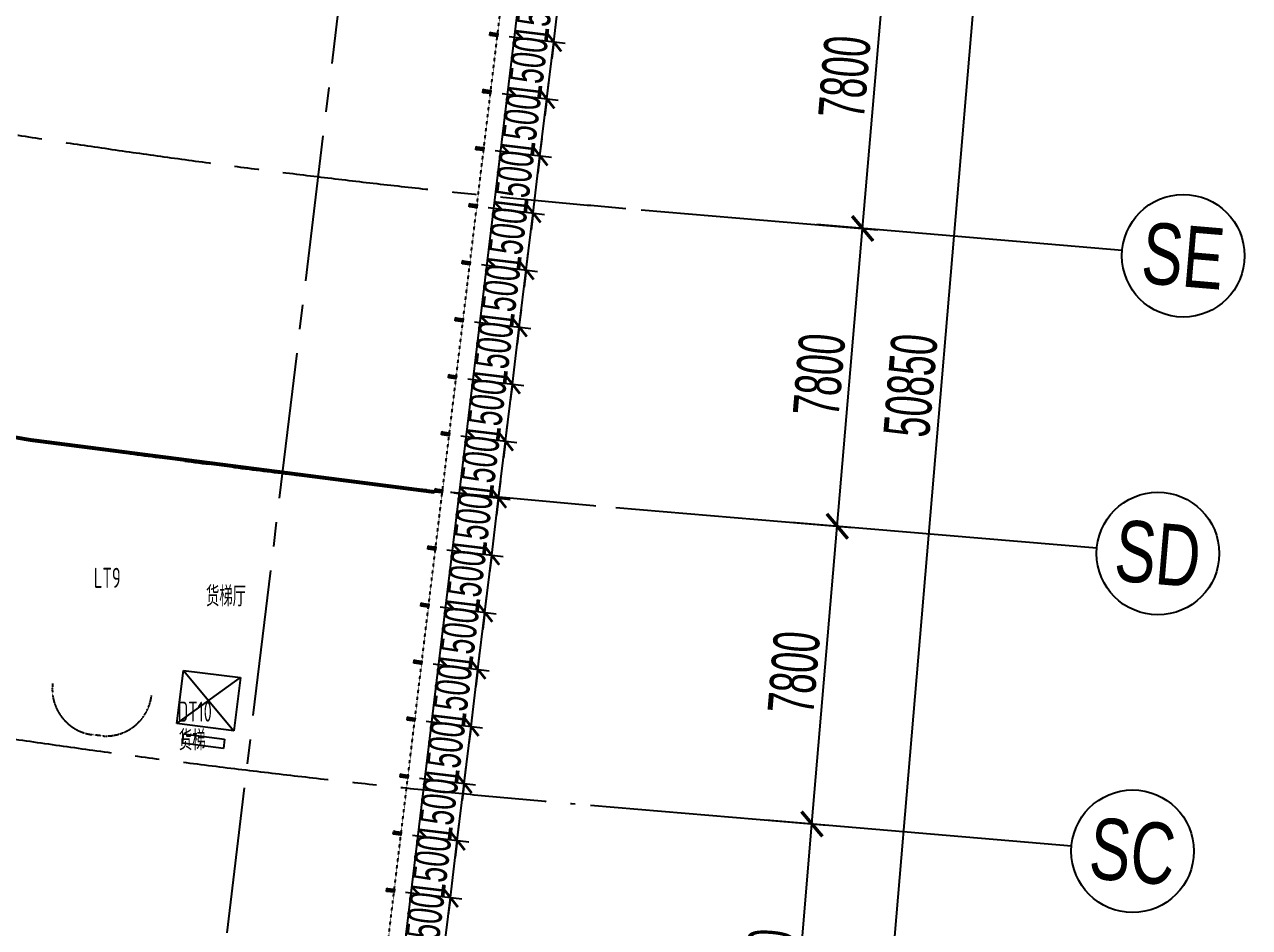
# Model space of a CAD drawing. Extents: x -668578 to 2331563, y -1202445 to 1620273.
# Drawn here: x 565493 to 597470, y 43739 to 67310 of the extents above; entities that cross this region are included whole.
import ezdxf
from ezdxf.enums import TextEntityAlignment as Align

# ---------------------------------------------------------------- set-up
doc = ezdxf.new("R2010")
doc.units = 0
for name, pattern in [('CENTER2', [28.575, 19.05, -3.175, 3.175, -3.175]), ('DASH', [0.35, 0.25, -0.1]), ('DOT2', [0.125, 0, -0.125])]:
    doc.linetypes.add(name, pattern=pattern)
doc.layers.get('0').update_dxf_attribs({"color": 8})
doc.layers.get('Defpoints').update_dxf_attribs({"color": 8})
for name, color, linetype in [('#标注', 8, 'Continuous'), ('#轴线', 8, 'CENTER2'), ('A-AL', 8, 'Continuous'), ('A-EVTR', 8, 'Continuous'), ('A-FLOR-OTLN', 8, 'DOT2'), ('A-WIND-FRAM', 8, 'Continuous'), ('dim', 8, 'Continuous'), ('STAIR', 8, 'Continuous'), ('WINDOW', 8, 'Continuous'), ('建-文字', 8, 'Continuous'), ('暖-消防-挡烟垂壁', 8, 'Continuous')]:
    doc.layers.add(name, color=color, linetype=linetype)
doc.styles.add('JHZX', font='jrs.shx', dxfattribs={"width": 0.6, "bigfont": 'jhz.shx'})
doc.styles.add('XD2008', font='xd-hzs.shx', dxfattribs={"width": 0.7, "bigfont": 'xd-hztxt.shx'})
doc.dimstyles.new('JZBZ-300', dxfattribs={"dimscale": 300, "dimtxt": 3, "dimasz": 1.5, "dimexe": 1, "dimexo": 1, "dimgap": 0.5, "dimtad": 1, "dimdec": 0, "dimdsep": 46, "dimtxsty": 'JHZX', "dimblk1": 'ARCHTICK', "dimblk2": 'ARCHTICK', "dimsah": 1, "dimcen": 0, "dimclrd": 1, "dimclre": 1, "dimclrt": 2, "dimazin": 2, "dimtfac": 1, "dimtdec": 0, "dimtix": 1, "dimtmove": 0, "dimatfit": 3, "dimfxl": 0, "dimtolj": 1, "dimlwd": -1, "dimlwe": -1, "dimarcsym": 0})
doc.dimstyles.new('JZBZ-400', dxfattribs={"dimscale": 400, "dimtxt": 3, "dimasz": 1.5, "dimexe": 1, "dimexo": 1, "dimgap": 0.5, "dimtad": 1, "dimdec": 0, "dimdsep": 46, "dimtxsty": 'JHZX', "dimblk1": 'ARCHTICK', "dimblk2": 'ARCHTICK', "dimsah": 1, "dimcen": 0, "dimclrd": 1, "dimclre": 1, "dimclrt": 2, "dimazin": 2, "dimtfac": 1, "dimtdec": 0, "dimtix": 1, "dimtmove": 0, "dimatfit": 3, "dimfxl": 0, "dimtolj": 1, "dimlwd": -1, "dimlwe": -1, "dimarcsym": 0})

# ---------------------------------------------------------------- blocks, each defined once
blk = doc.blocks.new('_ARCHTICK')
at = {"color": 0, "linetype": 'ByBlock', "const_width": 0.15}
blk.add_lwpolyline([(-0.5, -0.5), (0.5, 0.5)], dxfattribs=at)
blk = doc.blocks.new('*D2939')
at = {"layer": '#标注', "ltscale": 300, "transparency": 16777216}
for p, q in [((-1773, -1481), (-9342, -7863)), ((165914, -92056), (164727, -101884))]:
    blk.add_line(p, q, dxfattribs=at)
blk.add_arc((197092, 166179), 269610, 220.13382, 263.11563, dxfattribs=at)
at = {"layer": 'Defpoints', "color": 0, "ltscale": 300, "transparency": 16777216}
for p in [(197092, 166179), (-1467, -1224), (40380, -53208), (165962, -91659)]:
    blk.add_point(p, dxfattribs=at)
at = {"layer": '#标注', "ltscale": 300, "transparency": 16777216, "xscale": 600, "yscale": 600, "zscale": 600}
for p, rotation in [((-9036, -7605), 130.1338192809485), ((164775, -101487), 353.1156299250187)]:
    blk.add_blockref('_ARCHTICK', p, dxfattribs=dict(at, rotation=rotation))
at = {"layer": '#标注', "ltscale": 300, "transparency": 16777216, "insert": (69342, -70334), "char_height": 1200, "attachment_point": 5, "rotation": 331.6247, "style": 'JHZX'}
blk.add_mtext('\\A1;42.98°', dxfattribs=at)
blk = doc.blocks.new('*D2975')
at = {"layer": '#标注', "ltscale": 300, "transparency": 16777216}
for p, q in [((179960, -40061), (188529, -40789)), ((183823, -91423), (188130, -40755)), ((175652, -90728), (184221, -91457))]:
    blk.add_line(p, q, dxfattribs=at)
at = {"layer": 'Defpoints', "color": 0, "ltscale": 300, "transparency": 16777216}
for p in [(179561, -40027), (188130, -40755), (175254, -90694)]:
    blk.add_point(p, dxfattribs=at)
at = {"layer": '#标注', "ltscale": 300, "transparency": 16777216, "xscale": 600, "yscale": 600, "zscale": 600}
for p, rotation in [((188130, -40755), 85.14058418481615), ((183823, -91423), 265.1405841848161)]:
    blk.add_blockref('_ARCHTICK', p, dxfattribs=dict(at, rotation=rotation))
at = {"layer": '#标注', "ltscale": 300, "transparency": 16777216, "insert": (185179, -66021), "char_height": 1200, "attachment_point": 5, "rotation": 85.1406, "style": 'JHZX'}
blk.add_mtext('\\A1;50850', dxfattribs=at)
blk = doc.blocks.new('*D2952')
at = {"layer": '#标注', "ltscale": 300, "transparency": 16777216}
for p, q in [((176821, -76978), (182999, -77503)), ((181940, -85241), (182600, -77469)), ((176160, -84750), (182338, -85275))]:
    blk.add_line(p, q, dxfattribs=at)
at = {"layer": 'Defpoints', "color": 0, "ltscale": 300, "transparency": 16777216}
for p in [(176423, -76944), (182600, -77469), (175762, -84716)]:
    blk.add_point(p, dxfattribs=at)
at = {"layer": '#标注', "ltscale": 300, "transparency": 16777216, "xscale": 600, "yscale": 600, "zscale": 600}
for p, rotation in [((182600, -77469), 85.14058418481686), ((181940, -85241), 265.1405841848168)]:
    blk.add_blockref('_ARCHTICK', p, dxfattribs=dict(at, rotation=rotation))
at = {"layer": '#标注', "ltscale": 300, "transparency": 16777216, "insert": (181473, -81287), "char_height": 1200, "attachment_point": 5, "rotation": 85.1406, "style": 'JHZX'}
blk.add_mtext('\\A1;7800', dxfattribs=at)
blk = doc.blocks.new('*D2953')
at = {"layer": '#标注', "ltscale": 300, "transparency": 16777216}
for p, q in [((177482, -69206), (183660, -69731)), ((182600, -77469), (183261, -69697)), ((176821, -76978), (182999, -77503))]:
    blk.add_line(p, q, dxfattribs=at)
at = {"layer": 'Defpoints', "color": 0, "ltscale": 300, "transparency": 16777216}
for p in [(177083, -69172), (183261, -69697), (176423, -76944)]:
    blk.add_point(p, dxfattribs=at)
at = {"layer": '#标注', "ltscale": 300, "transparency": 16777216, "xscale": 600, "yscale": 600, "zscale": 600}
for p, rotation in [((183261, -69697), 85.1405841848153), ((182600, -77469), 265.1405841848153)]:
    blk.add_blockref('_ARCHTICK', p, dxfattribs=dict(at, rotation=rotation))
at = {"layer": '#标注', "ltscale": 300, "transparency": 16777216, "insert": (182134, -73515), "char_height": 1200, "attachment_point": 5, "rotation": 85.1406, "style": 'JHZX'}
blk.add_mtext('\\A1;7800', dxfattribs=at)
blk = doc.blocks.new('*D2954')
at = {"layer": '#标注', "ltscale": 300, "transparency": 16777216}
for p, q in [((178143, -61434), (184320, -61959)), ((183261, -69697), (183922, -61925)), ((177482, -69206), (183660, -69731))]:
    blk.add_line(p, q, dxfattribs=at)
at = {"layer": 'Defpoints', "color": 0, "ltscale": 300, "transparency": 16777216}
for p in [(177744, -61400), (183922, -61925), (177083, -69172)]:
    blk.add_point(p, dxfattribs=at)
at = {"layer": '#标注', "ltscale": 300, "transparency": 16777216, "xscale": 600, "yscale": 600, "zscale": 600}
for p, rotation in [((183922, -61925), 85.14058418481672), ((183261, -69697), 265.1405841848167)]:
    blk.add_blockref('_ARCHTICK', p, dxfattribs=dict(at, rotation=rotation))
at = {"layer": '#标注', "ltscale": 300, "transparency": 16777216, "insert": (182794, -65743), "char_height": 1200, "attachment_point": 5, "rotation": 85.1406, "style": 'JHZX'}
blk.add_mtext('\\A1;7800', dxfattribs=at)
blk = doc.blocks.new('*D2955')
at = {"layer": '#标注', "ltscale": 300, "transparency": 16777216}
for p, q in [((178803, -53662), (184981, -54187)), ((183922, -61925), (184583, -54153)), ((178143, -61434), (184320, -61959))]:
    blk.add_line(p, q, dxfattribs=at)
at = {"layer": 'Defpoints', "color": 0, "ltscale": 300, "transparency": 16777216}
for p in [(178405, -53628), (184583, -54153), (177744, -61400)]:
    blk.add_point(p, dxfattribs=at)
at = {"layer": '#标注', "ltscale": 300, "transparency": 16777216, "xscale": 600, "yscale": 600, "zscale": 600}
for p, rotation in [((184583, -54153), 85.14058418481656), ((183922, -61925), 265.1405841848165)]:
    blk.add_blockref('_ARCHTICK', p, dxfattribs=dict(at, rotation=rotation))
at = {"layer": '#标注', "ltscale": 300, "transparency": 16777216, "insert": (183455, -57971), "char_height": 1200, "attachment_point": 5, "rotation": 85.1406, "style": 'JHZX'}
blk.add_mtext('\\A1;7800', dxfattribs=at)
blk = doc.blocks.new('*U2976')
at = {"linetype": 'ByBlock'}
blk.add_line((20, 0), (0, 0), dxfattribs=at)
blk.add_circle((24, 0), 4, dxfattribs=at)
at = {"color": 253, "linetype": 'ByBlock', "style": 'JHZX', "width": 0.75}
blk.add_attdef('AXES', text='', height=4, dxfattribs=at).set_placement((24, 0), align=Align.MIDDLE_CENTER)
blk = doc.blocks.new('*D1918')
at = {"layer": '#标注', "color": 1, "ltscale": 300, "transparency": 16777216}
for p, q in [((576610, 44521), (576664, 44968)), ((575442, 44662), (576908, 44485)), ((576430, 43032), (576610, 44521)), ((575263, 43173), (576728, 42996)), ((576430, 43032), (576376, 42585))]:
    blk.add_line(p, q, dxfattribs=at)
at = {"layer": 'Defpoints', "color": 0, "ltscale": 300, "transparency": 16777216}
for p in [(575145, 44698), (576610, 44521), (574965, 43209)]:
    blk.add_point(p, dxfattribs=at)
at = {"layer": '#标注', "color": 1, "ltscale": 300, "transparency": 16777216, "xscale": 450, "yscale": 450, "zscale": 450}
for p, rotation in [((576610, 44521), 263.1156299249039), ((576430, 43032), 83.1156299249039)]:
    blk.add_blockref('_ARCHTICK', p, dxfattribs=dict(at, rotation=rotation))
at = {"layer": '#标注', "color": 2, "ltscale": 300, "transparency": 16777216, "insert": (575924, 43848), "char_height": 900, "attachment_point": 5, "rotation": 83.1156, "style": 'JHZX'}
blk.add_mtext('\\A1;1500', dxfattribs=at)
blk = doc.blocks.new('*D1919')
at = {"layer": '#标注', "color": 1, "ltscale": 300, "transparency": 16777216}
for p, q in [((576790, 46010), (576844, 46457)), ((575622, 46151), (577087, 45974)), ((576610, 44521), (576790, 46010)), ((575443, 44662), (576908, 44485)), ((576610, 44521), (576556, 44074))]:
    blk.add_line(p, q, dxfattribs=at)
at = {"layer": 'Defpoints', "color": 0, "ltscale": 300, "transparency": 16777216}
for p in [(575324, 46187), (576790, 46010), (575145, 44698)]:
    blk.add_point(p, dxfattribs=at)
at = {"layer": '#标注', "color": 1, "ltscale": 300, "transparency": 16777216, "xscale": 450, "yscale": 450, "zscale": 450}
for p, rotation in [((576790, 46010), 263.1156299249039), ((576610, 44521), 83.1156299249039)]:
    blk.add_blockref('_ARCHTICK', p, dxfattribs=dict(at, rotation=rotation))
at = {"layer": '#标注', "color": 2, "ltscale": 300, "transparency": 16777216, "insert": (576104, 45337), "char_height": 900, "attachment_point": 5, "rotation": 83.1156, "style": 'JHZX'}
blk.add_mtext('\\A1;1500', dxfattribs=at)
blk = doc.blocks.new('*D1920')
at = {"layer": '#标注', "color": 1, "ltscale": 300, "transparency": 16777216}
for p, q in [((576970, 47499), (577023, 47946)), ((575802, 47640), (577267, 47463)), ((576790, 46010), (576970, 47499)), ((575622, 46151), (577088, 45974)), ((576790, 46010), (576736, 45563))]:
    blk.add_line(p, q, dxfattribs=at)
at = {"layer": 'Defpoints', "color": 0, "ltscale": 300, "transparency": 16777216}
for p in [(575504, 47676), (576970, 47499), (575325, 46187)]:
    blk.add_point(p, dxfattribs=at)
at = {"layer": '#标注', "color": 1, "ltscale": 300, "transparency": 16777216, "xscale": 450, "yscale": 450, "zscale": 450}
for p, rotation in [((576970, 47499), 263.1156299249039), ((576790, 46010), 83.1156299249039)]:
    blk.add_blockref('_ARCHTICK', p, dxfattribs=dict(at, rotation=rotation))
at = {"layer": '#标注', "color": 2, "ltscale": 300, "transparency": 16777216, "insert": (576284, 46827), "char_height": 900, "attachment_point": 5, "rotation": 83.1156, "style": 'JHZX'}
blk.add_mtext('\\A1;1500', dxfattribs=at)
blk = doc.blocks.new('*D1921')
at = {"layer": '#标注', "color": 1, "ltscale": 300, "transparency": 16777216}
for p, q in [((577149, 48988), (577203, 49435)), ((575982, 49129), (577447, 48952)), ((576970, 47499), (577149, 48988)), ((575802, 47640), (577267, 47463)), ((576970, 47499), (576916, 47052))]:
    blk.add_line(p, q, dxfattribs=at)
at = {"layer": 'Defpoints', "color": 0, "ltscale": 300, "transparency": 16777216}
for p in [(575684, 49165), (577149, 48988), (575505, 47676)]:
    blk.add_point(p, dxfattribs=at)
at = {"layer": '#标注', "color": 1, "ltscale": 300, "transparency": 16777216, "xscale": 450, "yscale": 450, "zscale": 450}
for p, rotation in [((577149, 48988), 263.1156299249039), ((576970, 47499), 83.1156299249039)]:
    blk.add_blockref('_ARCHTICK', p, dxfattribs=dict(at, rotation=rotation))
at = {"layer": '#标注', "color": 2, "ltscale": 300, "transparency": 16777216, "insert": (576464, 48316), "char_height": 900, "attachment_point": 5, "rotation": 83.1156, "style": 'JHZX'}
blk.add_mtext('\\A1;1500', dxfattribs=at)
blk = doc.blocks.new('*D1922')
at = {"layer": '#标注', "color": 1, "ltscale": 300, "transparency": 16777216}
for p, q in [((577329, 50478), (577383, 50924)), ((576162, 50618), (577627, 50442)), ((577150, 48988), (577329, 50478)), ((575982, 49129), (577447, 48952)), ((577150, 48988), (577096, 48542))]:
    blk.add_line(p, q, dxfattribs=at)
at = {"layer": 'Defpoints', "color": 0, "ltscale": 300, "transparency": 16777216}
for p in [(575864, 50654), (577329, 50478), (575684, 49165)]:
    blk.add_point(p, dxfattribs=at)
at = {"layer": '#标注', "color": 1, "ltscale": 300, "transparency": 16777216, "xscale": 450, "yscale": 450, "zscale": 450}
for p, rotation in [((577329, 50478), 263.1156299249039), ((577150, 48988), 83.1156299249039)]:
    blk.add_blockref('_ARCHTICK', p, dxfattribs=dict(at, rotation=rotation))
at = {"layer": '#标注', "color": 2, "ltscale": 300, "transparency": 16777216, "insert": (576644, 49805), "char_height": 900, "attachment_point": 5, "rotation": 83.1156, "style": 'JHZX'}
blk.add_mtext('\\A1;1500', dxfattribs=at)
blk = doc.blocks.new('*D1923')
at = {"layer": '#标注', "color": 1, "ltscale": 300, "transparency": 16777216}
for p, q in [((577509, 51967), (577563, 52413)), ((576342, 52108), (577807, 51931)), ((577329, 50478), (577509, 51967)), ((576162, 50618), (577627, 50442)), ((577329, 50478), (577276, 50031))]:
    blk.add_line(p, q, dxfattribs=at)
at = {"layer": 'Defpoints', "color": 0, "ltscale": 300, "transparency": 16777216}
for p in [(576044, 52144), (577509, 51967), (575864, 50654)]:
    blk.add_point(p, dxfattribs=at)
at = {"layer": '#标注', "color": 1, "ltscale": 300, "transparency": 16777216, "xscale": 450, "yscale": 450, "zscale": 450}
for p, rotation in [((577509, 51967), 263.1156299249039), ((577329, 50478), 83.1156299249039)]:
    blk.add_blockref('_ARCHTICK', p, dxfattribs=dict(at, rotation=rotation))
at = {"layer": '#标注', "color": 2, "ltscale": 300, "transparency": 16777216, "insert": (576824, 51294), "char_height": 900, "attachment_point": 5, "rotation": 83.1156, "style": 'JHZX'}
blk.add_mtext('\\A1;1500', dxfattribs=at)
blk = doc.blocks.new('*D1924')
at = {"layer": '#标注', "color": 1, "ltscale": 300, "transparency": 16777216}
for p, q in [((577689, 53456), (577743, 53903)), ((576522, 53597), (577987, 53420)), ((577509, 51967), (577689, 53456)), ((576342, 52108), (577807, 51931)), ((577509, 51967), (577455, 51520))]:
    blk.add_line(p, q, dxfattribs=at)
at = {"layer": 'Defpoints', "color": 0, "ltscale": 300, "transparency": 16777216}
for p in [(576224, 53633), (577689, 53456), (576044, 52144)]:
    blk.add_point(p, dxfattribs=at)
at = {"layer": '#标注', "color": 1, "ltscale": 300, "transparency": 16777216, "xscale": 450, "yscale": 450, "zscale": 450}
for p, rotation in [((577689, 53456), 263.1156299249039), ((577509, 51967), 83.1156299249039)]:
    blk.add_blockref('_ARCHTICK', p, dxfattribs=dict(at, rotation=rotation))
at = {"layer": '#标注', "color": 2, "ltscale": 300, "transparency": 16777216, "insert": (577004, 52783), "char_height": 900, "attachment_point": 5, "rotation": 83.1156, "style": 'JHZX'}
blk.add_mtext('\\A1;1500', dxfattribs=at)
blk = doc.blocks.new('*D1925')
at = {"layer": '#标注', "color": 1, "ltscale": 300, "transparency": 16777216}
for p, q in [((577869, 54945), (577923, 55392)), ((576702, 55086), (578167, 54909)), ((577689, 53456), (577869, 54945)), ((576522, 53597), (577987, 53420)), ((577689, 53456), (577635, 53009))]:
    blk.add_line(p, q, dxfattribs=at)
at = {"layer": 'Defpoints', "color": 0, "ltscale": 300, "transparency": 16777216}
for p in [(576404, 55122), (577869, 54945), (576224, 53633)]:
    blk.add_point(p, dxfattribs=at)
at = {"layer": '#标注', "color": 1, "ltscale": 300, "transparency": 16777216, "xscale": 450, "yscale": 450, "zscale": 450}
for p, rotation in [((577869, 54945), 263.1156299249039), ((577689, 53456), 83.1156299249039)]:
    blk.add_blockref('_ARCHTICK', p, dxfattribs=dict(at, rotation=rotation))
at = {"layer": '#标注', "color": 2, "ltscale": 300, "transparency": 16777216, "insert": (577184, 54272), "char_height": 900, "attachment_point": 5, "rotation": 83.1156, "style": 'JHZX'}
blk.add_mtext('\\A1;1500', dxfattribs=at)
blk = doc.blocks.new('*D1926')
at = {"layer": '#标注', "color": 1, "ltscale": 300, "transparency": 16777216}
for p, q in [((578049, 56434), (578103, 56881)), ((576882, 56575), (578347, 56398)), ((577869, 54945), (578049, 56434)), ((576702, 55086), (578167, 54909)), ((577869, 54945), (577815, 54498))]:
    blk.add_line(p, q, dxfattribs=at)
at = {"layer": 'Defpoints', "color": 0, "ltscale": 300, "transparency": 16777216}
for p in [(576584, 56611), (578049, 56434), (576404, 55122)]:
    blk.add_point(p, dxfattribs=at)
at = {"layer": '#标注', "color": 1, "ltscale": 300, "transparency": 16777216, "xscale": 450, "yscale": 450, "zscale": 450}
for p, rotation in [((578049, 56434), 263.1156299249039), ((577869, 54945), 83.1156299249039)]:
    blk.add_blockref('_ARCHTICK', p, dxfattribs=dict(at, rotation=rotation))
at = {"layer": '#标注', "color": 2, "ltscale": 300, "transparency": 16777216, "insert": (577363, 55762), "char_height": 900, "attachment_point": 5, "rotation": 83.1156, "style": 'JHZX'}
blk.add_mtext('\\A1;1500', dxfattribs=at)
blk = doc.blocks.new('*D1927')
at = {"layer": '#标注', "color": 1, "ltscale": 300, "transparency": 16777216}
for p, q in [((578229, 57923), (578283, 58370)), ((577062, 58064), (578527, 57887)), ((578049, 56434), (578229, 57923)), ((576882, 56575), (578347, 56398)), ((578049, 56434), (577995, 55987))]:
    blk.add_line(p, q, dxfattribs=at)
at = {"layer": 'Defpoints', "color": 0, "ltscale": 300, "transparency": 16777216}
for p in [(576764, 58100), (578229, 57923), (576584, 56611)]:
    blk.add_point(p, dxfattribs=at)
at = {"layer": '#标注', "color": 1, "ltscale": 300, "transparency": 16777216, "xscale": 450, "yscale": 450, "zscale": 450}
for p, rotation in [((578229, 57923), 263.1156299249039), ((578049, 56434), 83.1156299249039)]:
    blk.add_blockref('_ARCHTICK', p, dxfattribs=dict(at, rotation=rotation))
at = {"layer": '#标注', "color": 2, "ltscale": 300, "transparency": 16777216, "insert": (577543, 57251), "char_height": 900, "attachment_point": 5, "rotation": 83.1156, "style": 'JHZX'}
blk.add_mtext('\\A1;1500', dxfattribs=at)
blk = doc.blocks.new('*D1928')
at = {"layer": '#标注', "color": 1, "ltscale": 300, "transparency": 16777216}
for p, q in [((578409, 59413), (578463, 59859)), ((577242, 59553), (578707, 59377)), ((578229, 57923), (578409, 59413)), ((577062, 58064), (578527, 57887)), ((578229, 57923), (578175, 57477))]:
    blk.add_line(p, q, dxfattribs=at)
at = {"layer": 'Defpoints', "color": 0, "ltscale": 300, "transparency": 16777216}
for p in [(576944, 59589), (578409, 59413), (576764, 58100)]:
    blk.add_point(p, dxfattribs=at)
at = {"layer": '#标注', "color": 1, "ltscale": 300, "transparency": 16777216, "xscale": 450, "yscale": 450, "zscale": 450}
for p, rotation in [((578409, 59413), 263.1156299249039), ((578229, 57923), 83.1156299249039)]:
    blk.add_blockref('_ARCHTICK', p, dxfattribs=dict(at, rotation=rotation))
at = {"layer": '#标注', "color": 2, "ltscale": 300, "transparency": 16777216, "insert": (577723, 58740), "char_height": 900, "attachment_point": 5, "rotation": 83.1156, "style": 'JHZX'}
blk.add_mtext('\\A1;1500', dxfattribs=at)
blk = doc.blocks.new('*D1929')
at = {"layer": '#标注', "color": 1, "ltscale": 300, "transparency": 16777216}
for p, q in [((578589, 60902), (578643, 61348)), ((577421, 61043), (578887, 60866)), ((578409, 59413), (578589, 60902)), ((577242, 59553), (578707, 59377)), ((578409, 59413), (578355, 58966))]:
    blk.add_line(p, q, dxfattribs=at)
at = {"layer": 'Defpoints', "color": 0, "ltscale": 300, "transparency": 16777216}
for p in [(577124, 61079), (578589, 60902), (576944, 59589)]:
    blk.add_point(p, dxfattribs=at)
at = {"layer": '#标注', "color": 1, "ltscale": 300, "transparency": 16777216, "xscale": 450, "yscale": 450, "zscale": 450}
for p, rotation in [((578589, 60902), 263.1156299249039), ((578409, 59413), 83.1156299249039)]:
    blk.add_blockref('_ARCHTICK', p, dxfattribs=dict(at, rotation=rotation))
at = {"layer": '#标注', "color": 2, "ltscale": 300, "transparency": 16777216, "insert": (577903, 60229), "char_height": 900, "attachment_point": 5, "rotation": 83.1156, "style": 'JHZX'}
blk.add_mtext('\\A1;1500', dxfattribs=at)
blk = doc.blocks.new('*D1930')
at = {"layer": '#标注', "color": 1, "ltscale": 300, "transparency": 16777216}
for p, q in [((578769, 62391), (578823, 62838)), ((577601, 62532), (579067, 62355)), ((578589, 60902), (578769, 62391)), ((577422, 61043), (578887, 60866)), ((578589, 60902), (578535, 60455))]:
    blk.add_line(p, q, dxfattribs=at)
at = {"layer": 'Defpoints', "color": 0, "ltscale": 300, "transparency": 16777216}
for p in [(577304, 62568), (578769, 62391), (577124, 61079)]:
    blk.add_point(p, dxfattribs=at)
at = {"layer": '#标注', "color": 1, "ltscale": 300, "transparency": 16777216, "xscale": 450, "yscale": 450, "zscale": 450}
for p, rotation in [((578769, 62391), 263.1156299249039), ((578589, 60902), 83.1156299249039)]:
    blk.add_blockref('_ARCHTICK', p, dxfattribs=dict(at, rotation=rotation))
at = {"layer": '#标注', "color": 2, "ltscale": 300, "transparency": 16777216, "insert": (578083, 61718), "char_height": 900, "attachment_point": 5, "rotation": 83.1156, "style": 'JHZX'}
blk.add_mtext('\\A1;1500', dxfattribs=at)
blk = doc.blocks.new('*D1931')
at = {"layer": '#标注', "color": 1, "ltscale": 300, "transparency": 16777216}
for p, q in [((578949, 63880), (579003, 64327)), ((577781, 64021), (579246, 63844)), ((578769, 62391), (578949, 63880)), ((577602, 62532), (579067, 62355)), ((578769, 62391), (578715, 61944))]:
    blk.add_line(p, q, dxfattribs=at)
at = {"layer": 'Defpoints', "color": 0, "ltscale": 300, "transparency": 16777216}
for p in [(577483, 64057), (578949, 63880), (577304, 62568)]:
    blk.add_point(p, dxfattribs=at)
at = {"layer": '#标注', "color": 1, "ltscale": 300, "transparency": 16777216, "xscale": 450, "yscale": 450, "zscale": 450}
for p, rotation in [((578949, 63880), 263.1156299249039), ((578769, 62391), 83.1156299249039)]:
    blk.add_blockref('_ARCHTICK', p, dxfattribs=dict(at, rotation=rotation))
at = {"layer": '#标注', "color": 2, "ltscale": 300, "transparency": 16777216, "insert": (578263, 63207), "char_height": 900, "attachment_point": 5, "rotation": 83.1156, "style": 'JHZX'}
blk.add_mtext('\\A1;1500', dxfattribs=at)
blk = doc.blocks.new('*D1932')
at = {"layer": '#标注', "color": 1, "ltscale": 300, "transparency": 16777216}
for p, q in [((579129, 65369), (579183, 65816)), ((577961, 65510), (579426, 65333)), ((578949, 63880), (579129, 65369)), ((577781, 64021), (579247, 63844)), ((578949, 63880), (578895, 63433))]:
    blk.add_line(p, q, dxfattribs=at)
at = {"layer": 'Defpoints', "color": 0, "ltscale": 300, "transparency": 16777216}
for p in [(577663, 65546), (579129, 65369), (577484, 64057)]:
    blk.add_point(p, dxfattribs=at)
at = {"layer": '#标注', "color": 1, "ltscale": 300, "transparency": 16777216, "xscale": 450, "yscale": 450, "zscale": 450}
for p, rotation in [((579129, 65369), 263.1156299249039), ((578949, 63880), 83.11562992490397)]:
    blk.add_blockref('_ARCHTICK', p, dxfattribs=dict(at, rotation=rotation))
at = {"layer": '#标注', "color": 2, "ltscale": 300, "transparency": 16777216, "insert": (578443, 64697), "char_height": 900, "attachment_point": 5, "rotation": 83.1156, "style": 'JHZX'}
blk.add_mtext('\\A1;1500', dxfattribs=at)
blk = doc.blocks.new('*D1933')
at = {"layer": '#标注', "color": 1, "ltscale": 300, "transparency": 16777216}
for p, q in [((579308, 66858), (579362, 67305)), ((578141, 66999), (579606, 66822)), ((579129, 65369), (579308, 66858)), ((577961, 65510), (579427, 65333)), ((579129, 65369), (579075, 64922))]:
    blk.add_line(p, q, dxfattribs=at)
at = {"layer": 'Defpoints', "color": 0, "ltscale": 300, "transparency": 16777216}
for p in [(577843, 67035), (579308, 66858), (577664, 65546)]:
    blk.add_point(p, dxfattribs=at)
at = {"layer": '#标注', "color": 1, "ltscale": 300, "transparency": 16777216, "xscale": 450, "yscale": 450, "zscale": 450}
for p, rotation in [((579308, 66858), 263.1156299249039), ((579129, 65369), 83.1156299249039)]:
    blk.add_blockref('_ARCHTICK', p, dxfattribs=dict(at, rotation=rotation))
at = {"layer": '#标注', "color": 2, "ltscale": 300, "transparency": 16777216, "insert": (578623, 66186), "char_height": 900, "attachment_point": 5, "rotation": 83.1156, "style": 'JHZX'}
blk.add_mtext('\\A1;1500', dxfattribs=at)
blk = doc.blocks.new('*D1934')
at = {"layer": '#标注', "color": 1, "ltscale": 300, "transparency": 16777216}
for p, q in [((579488, 68348), (579542, 68794)), ((578321, 68489), (579786, 68312)), ((579309, 66858), (579488, 68348)), ((578141, 66999), (579606, 66822)), ((579309, 66858), (579255, 66412))]:
    blk.add_line(p, q, dxfattribs=at)
at = {"layer": 'Defpoints', "color": 0, "ltscale": 300, "transparency": 16777216}
for p in [(578023, 68524), (579488, 68348), (577843, 67035)]:
    blk.add_point(p, dxfattribs=at)
at = {"layer": '#标注', "color": 1, "ltscale": 300, "transparency": 16777216, "xscale": 450, "yscale": 450, "zscale": 450}
for p, rotation in [((579488, 68348), 263.1156299249039), ((579309, 66858), 83.1156299249039)]:
    blk.add_blockref('_ARCHTICK', p, dxfattribs=dict(at, rotation=rotation))
at = {"layer": '#标注', "color": 2, "ltscale": 300, "transparency": 16777216, "insert": (578803, 67675), "char_height": 900, "attachment_point": 5, "rotation": 83.1156, "style": 'JHZX'}
blk.add_mtext('\\A1;1500', dxfattribs=at)
blk = doc.blocks.new('幕墙分隔')
for p, q in [((-40, -100), (40, 100)), ((0, 100), (0, -100))]:
    blk.add_line(p, q)
blk.add_lwpolyline([(-40, 100), (40, 100), (40, -100), (-40, -100)], close=True)
blk = doc.blocks.new('A$C145C2DD4')
at = {"layer": '暖-消防-挡烟垂壁', "color": 3, "linetype": 'DASH', "const_width": 100}
blk.add_lwpolyline([(155220, 14569, 0.033886), (186671, 9065, 0.17182)], format="xyb", dxfattribs=at)
blk = doc.blocks.new('A$C9fbb2d7a')
at = {"layer": 'A-AL'}
blk.add_lwpolyline([(-143011, -4763, 0.37323), (-142744, -8750, 0.170493), (12906, -84262, 0.412397), (16280, -81597), (25756, -3110)], format="xyb", dxfattribs=at)
at = {"layer": 'A-EVTR'}
for p, q in [((11517, -65932), (11691, -64543)), ((11691, -64543), (13179, -64733)), ((11691, -64543), (13005, -66122)), ((11517, -65932), (13179, -64733)), ((13179, -64733), (13005, -66122)), ((13005, -66122), (11517, -65932)), ((11666, -66445), (11696, -66203)), ((12734, -66579), (11666, -66445)), ((11696, -66203), (12765, -66337)), ((12765, -66337), (12734, -66579))]:
    blk.add_line(p, q, dxfattribs=at)
at = {"layer": 'A-FLOR-OTLN'}
blk.add_line((15834, -81544), (25311, -3056), dxfattribs=at)
blk.add_arc((42590, 175095), 260600, 224.76926, 263.47095, dxfattribs=at)
at = {"layer": 'A-WIND-FRAM'}
for p, q in [((18252, -59848), (18451, -59872)), ((18252, -59848), (18451, -59872)), ((18073, -61338), (18271, -61361))]:
    blk.add_line(p, q, dxfattribs=at)
at = {"layer": 'STAIR', "color": 9, "linetype": 'DASH'}
blk.add_line((9522, -66249), (9324, -66225), dxfattribs=at)
for points in [[(8276, -64890, 0.414214), (9324, -66225)], [(10857, -65201, -0.414214), (9522, -66249)]]:
    blk.add_lwpolyline(points, format="xyb", dxfattribs=at)
at = {"layer": 'A-WIND-FRAM', "rotation": 83.11562992480388}
for p in [(19790, -47947), (19610, -49436), (19430, -50925), (19251, -52414), (19071, -53904), (18891, -55393), (18711, -56882), (18531, -58371), (18352, -59860), (18172, -61350), (17992, -62839), (17812, -64328), (17632, -65817), (17453, -67306), (17273, -68795), (17093, -70285)]:
    blk.add_blockref('幕墙分隔', p, dxfattribs=at)
at = {"layer": 'WINDOW'}
blk.add_blockref('A$C145C2DD4', (-168424, -68953), dxfattribs=at)
at = {"layer": '建-文字', "style": 'XD2008', "width": 0.7}
for s, p in [('LT9', (9351, -62390)), ('货梯厅', (12278, -62874)), ('DT10', (11545, -65883)), ('货梯', (11570, -66632))]:
    blk.add_text(s, height=525, dxfattribs=at).set_placement(p)
blk = doc.blocks.new('DSGDFG')
at = {"layer": '#标注', "ltscale": 300}
blk.add_arc((197092.2, 166179.2), 257800, 220.136073, 263.11563, dxfattribs=at)
at = {"layer": '#轴线', "ltscale": 200}
blk.add_line((165961.8, -91657.8), (174377.5, -21954.5), dxfattribs=at)
for radius in [228400, 236200, 244000, 251800, 257800]:
    blk.add_arc((197092.2, 166179.2), radius, 218.438892, 265.140584, dxfattribs=at)
at = {"layer": '#标注', "xscale": 400, "yscale": 400, "rotation": 355.140584184863}
for p, values in [((182726.1, -61823.4), {'AXES': 'SE'}), ((182065.4, -69595.4), {'AXES': 'SD'}), ((181404.7, -77367.3), {'AXES': 'SC'})]:
    blk.add_blockref('*U2976', p, dxfattribs=at).add_auto_attribs(values)
at = {"layer": '#标注', "ltscale": 300}
dim = blk.add_angular_dim_3p(base=(40379.7, -53208.3), center=(197092.1, 166179.2), p1=(-1467, -1223.5), p2=(165961.7, -91658.5), dimstyle='JZBZ-400', override={"dimclrd": 256, "dimclre": 256, "dimclrt": 256}, dxfattribs=at)
dim.commit()
dim.dimension.update_dxf_attribs({"geometry": '*D2939', "text_midpoint": (69341.6, -70334.5)})
for p1, p2, distance, picture, middle in [((175253.6, -90694.2), (179561.2, -40026.9), -8600, '*D2975', (185179.4, -66021.3)), ((177744.1, -61399.8), (178404.9, -53627.9), -6200, '*D2955', (183455.1, -57971.3)), ((177083.4, -69171.8), (177744.1, -61399.8), -6200, '*D2954', (182794.3, -65743.3)), ((176422.6, -76943.8), (177083.4, -69171.8), -6200, '*D2953', (182133.6, -73515.2)), ((175761.9, -84715.7), (176422.6, -76943.8), -6200, '*D2952', (181472.8, -81287.2))]:
    dim = blk.add_aligned_dim(p1=p1, p2=p2, distance=distance, dimstyle='JZBZ-400', override={"dimclrd": 256, "dimclre": 256, "dimclrt": 256}, dxfattribs=at)
    dim.commit()
    dim.dimension.update_dxf_attribs({"geometry": picture, "text_midpoint": middle})
blk = doc.blocks.new('HFJHG')
at = {"layer": '#标注', "ltscale": 300}
for p1, p2, picture, middle in [((577843.5, 67035.3), (578023.3, 68524.5), '*D1934', (578802.8, 67674.9)), ((577663.5, 65546.1), (577843.3, 67035.3), '*D1933', (578622.9, 66185.7)), ((577483.6, 64056.9), (577663.4, 65546.1), '*D1932', (578443, 64696.6)), ((577303.7, 62567.8), (577483.5, 64057), '*D1931', (578263.1, 63207.4)), ((577123.8, 61078.6), (577303.6, 62567.8), '*D1930', (578083.2, 61718.2)), ((576943.9, 59589.4), (577123.7, 61078.6), '*D1929', (577903.2, 60229)), ((576763.9, 58100.3), (576943.7, 59589.4), '*D1928', (577723.3, 58739.9)), ((576584, 56611.1), (576763.8, 58100.3), '*D1927', (577543.4, 57250.7)), ((576404.1, 55121.9), (576583.9, 56611.1), '*D1926', (577363.5, 55761.5)), ((576224.2, 53632.7), (576404, 55121.9), '*D1925', (577183.6, 54272.4)), ((576044.3, 52143.6), (576224.1, 53632.8), '*D1924', (577003.6, 52783.2)), ((575864.4, 50654.4), (576044.2, 52143.6), '*D1923', (576823.7, 51294)), ((575684.4, 49165.2), (575864.2, 50654.4), '*D1922', (576643.8, 49804.8)), ((575504.5, 47676.1), (575684.3, 49165.2), '*D1921', (576463.9, 48315.7)), ((575324.6, 46186.9), (575504.4, 47676.1), '*D1920', (576284, 46826.5)), ((575144.7, 44697.7), (575324.5, 46186.9), '*D1919', (576104.1, 45337.3)), ((574964.8, 43208.5), (575144.6, 44697.7), '*D1918', (575924.1, 43848.2))]:
    dim = blk.add_aligned_dim(p1=p1, p2=p2, distance=-1475.8, dimstyle='JZBZ-300', dxfattribs=at)
    dim.commit()
    dim.dimension.update_dxf_attribs({"geometry": picture, "text_midpoint": middle})

msp = doc.modelspace()

# ---------------------------------------------------------------- block references
at = {"layer": '#标注'}
for name, p in [('DSGDFG', (403448.9, 123910)), ('HFJHG', (0, 0))]:
    msp.add_blockref(name, p, dxfattribs=at)
at = {"layer": 'dim', "ltscale": 300}
msp.add_blockref('A$C9fbb2d7a', (557951.5, 114994.4), dxfattribs=at)

doc.saveas('drawing.dxf')
